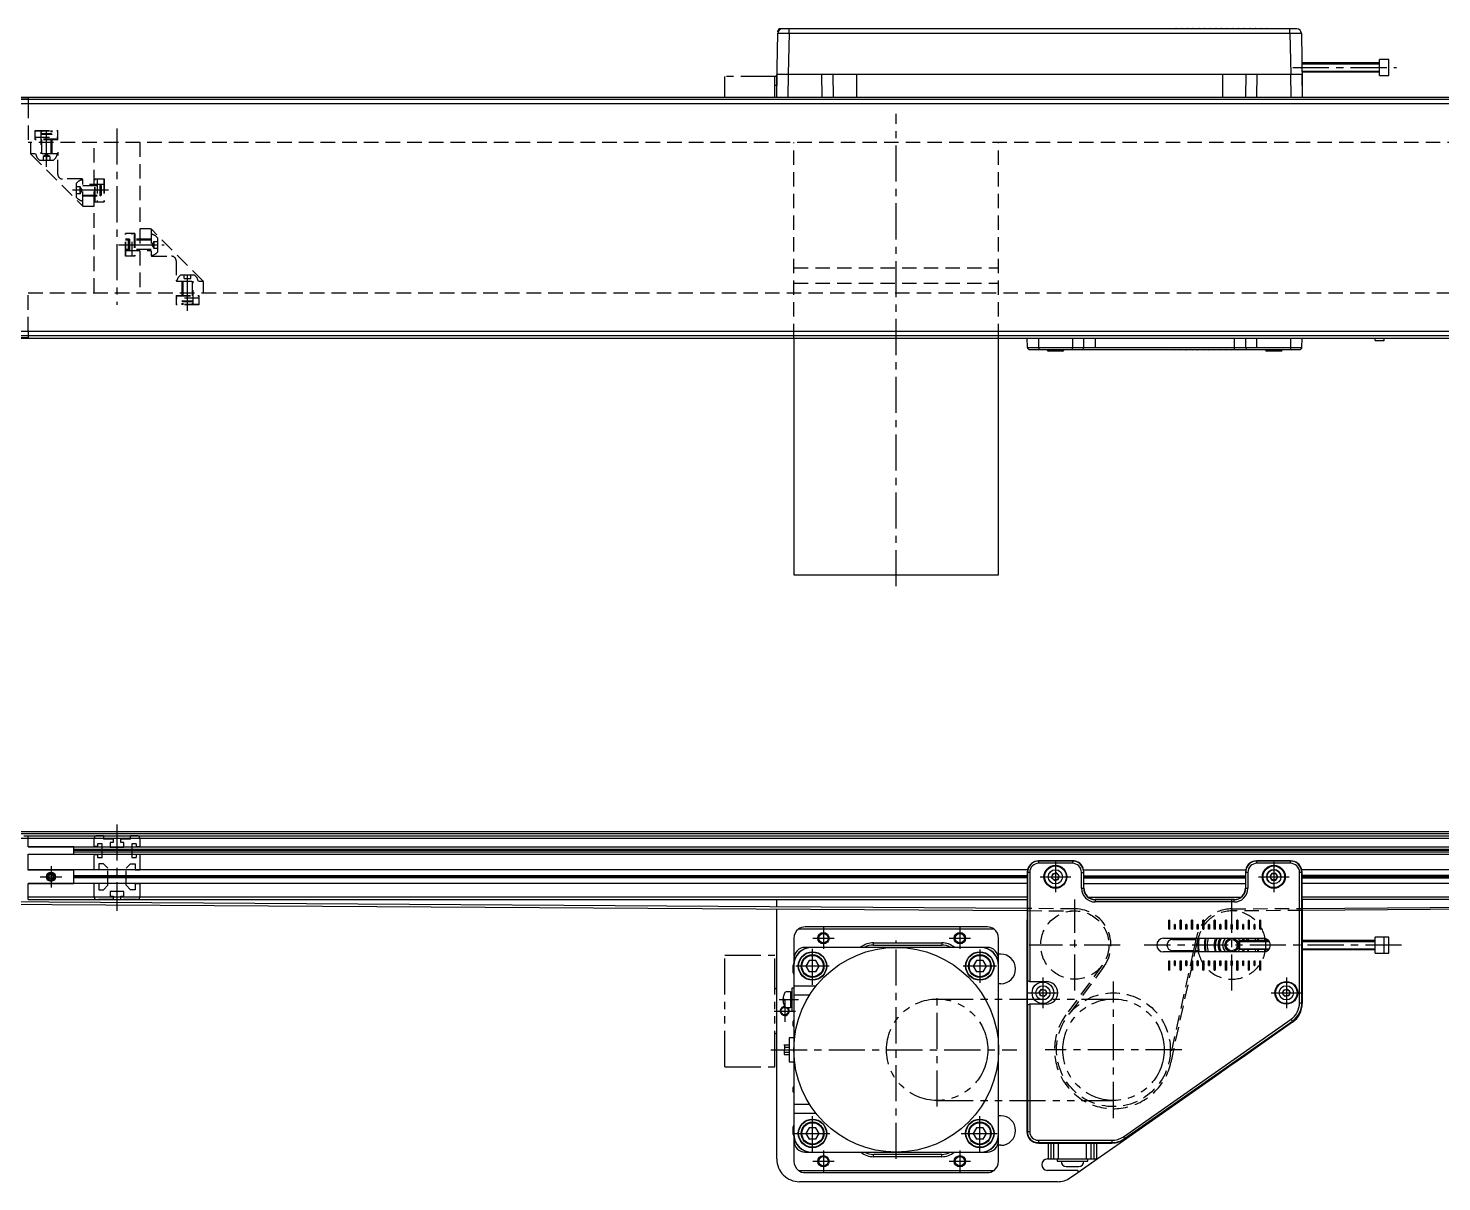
# Model space of a CAD drawing. Extents: x 0 to 1769, y -8 to 950.
# Drawn here: x 361 to 983, y 10 to 517 of the extents above; entities that cross this region are included whole.
import ezdxf

# ---------------------------------------------------------------- set-up
doc = ezdxf.new("R2010")
doc.units = 0
doc.header["$LTSCALE"] = 0.5
for name, pattern in [('CENTER', [50.8, 31.75, -6.35, 6.35, -6.35]), ('DASHED', [19.05, 12.7, -6.35]), ('PHANTOM', [63.5, 31.75, -6.35, 6.35, -6.35, 6.35, -6.35])]:
    doc.linetypes.add(name, pattern=pattern)
for name, color, linetype in [('MSM_CENTER', 1, 'CENTER'), ('MSM_CONTINUOUS', 7, 'CONTINUOUS'), ('MSM_DASHED', 4, 'DASHED'), ('MSM_IMAGINARY', 6, 'PHANTOM'), ('MSM_NARROW', 5, 'CONTINUOUS')]:
    doc.layers.add(name, color=color, linetype=linetype)

msp = doc.modelspace()

# ---------------------------------------------------------------- linework, layer by layer
at = {"layer": 'MSM_CENTER'}
for p, q in [((917.09, 499.67), (962.59, 499.67)), ((742.73, 271.67), (742.73, 479.33)), ((369.23, 455.92), (369.23, 472.97)), ((400.23, 472.84), (400.23, 395.41)), ((396.53, 445.67), (379.48, 445.67)), ((400.92, 421.67), (420.98, 421.67)), ((431.23, 392.67), (431.23, 411.42)), ((400.23, 167), (400.23, 129)), ((812.73, 150.7), (812.73, 137.3)), ((908.73, 150.7), (908.73, 137.3)), ((366.53, 144), (375.94, 144)), ((371.23, 148.7), (371.23, 139.3)), ((806.03, 144), (819.44, 144)), ((902.03, 144), (915.44, 144)), ((821.23, 94), (821.23, 134)), ((890.23, 94), (890.23, 134)), ((710.73, 121.7), (710.73, 112.3)), ((770.73, 121.7), (770.73, 112.3)), ((705.96, 96.52), (705.96, 113.02)), ((706.03, 117), (715.44, 117)), ((742.73, 20), (742.73, 116)), ((766.03, 117), (775.44, 117)), ((779.5, 112.07), (779.5, 97.47)), ((841.23, 114), (801.23, 114)), ((964.84, 114), (851.77, 114)), ((713.26, 104.77), (698.66, 104.77)), ((786.8, 104.77), (772.2, 104.77)), ((807.23, 99.7), (807.23, 86.3)), ((914.23, 99.7), (914.23, 86.3)), ((838.23, 38), (838.23, 98)), ((699.73, 90), (691.28, 90)), ((693.73, 89.7), (693.73, 80.3)), ((760.73, 43), (760.73, 93)), ((800.53, 93), (813.94, 93)), ((907.53, 93), (920.94, 93)), ((689.03, 85), (698.44, 85)), ((687.68, 68), (795.82, 68)), ((868.23, 68), (808.23, 68)), ((705.96, 22.98), (705.96, 39.48)), ((779.5, 22.98), (779.5, 39.48)), ((697.71, 31.23), (714.21, 31.23)), ((771.25, 31.23), (787.75, 31.23)), ((706.03, 19), (715.44, 19)), ((710.73, 23.7), (710.73, 14.3)), ((766.03, 19), (775.44, 19)), ((770.73, 23.7), (770.73, 14.3))]:
    msp.add_line(p, q, dxfattribs=at)
at = {"layer": 'MSM_CONTINUOUS'}
for p, q in [((690.76, 515.37), (690.77, 515.69)), ((690.91, 515.69), (690.77, 515.69)), ((692.46, 516.67), (691.77, 516.67)), ((918.83, 516.67), (692.64, 516.67)), ((695.64, 514.71), (695.64, 516.67)), ((865.73, 516.87), (865.53, 516.67)), ((865.93, 516.67), (865.73, 516.87)), ((868.23, 516.87), (868.03, 516.67)), ((868.43, 516.67), (868.23, 516.87)), ((870.73, 516.87), (870.53, 516.67)), ((870.93, 516.67), (870.73, 516.87)), ((873.23, 516.87), (873.03, 516.67)), ((873.43, 516.67), (873.23, 516.87)), ((875.73, 516.87), (875.53, 516.67)), ((875.93, 516.67), (875.73, 516.87)), ((878.23, 516.87), (878.03, 516.67)), ((878.43, 516.67), (878.23, 516.87)), ((880.73, 516.87), (880.53, 516.67)), ((880.93, 516.67), (880.73, 516.87)), ((883.23, 516.87), (883.03, 516.67)), ((883.43, 516.67), (883.23, 516.87)), ((885.73, 516.87), (885.53, 516.67)), ((885.93, 516.67), (885.73, 516.87)), ((888.23, 516.87), (888.03, 516.67)), ((888.43, 516.67), (888.23, 516.87)), ((890.73, 516.87), (890.53, 516.67)), ((890.93, 516.67), (890.73, 516.87)), ((893.23, 516.87), (893.03, 516.67)), ((893.43, 516.67), (893.23, 516.87)), ((895.73, 516.87), (895.53, 516.67)), ((895.93, 516.67), (895.73, 516.87)), ((898.23, 516.87), (898.03, 516.67)), ((898.43, 516.67), (898.23, 516.87)), ((900.73, 516.87), (900.53, 516.67)), ((900.93, 516.67), (900.73, 516.87)), ((903.23, 516.87), (903.03, 516.67)), ((903.43, 516.67), (903.23, 516.87)), ((905.73, 516.87), (905.53, 516.67)), ((905.93, 516.67), (905.73, 516.87)), ((915.83, 514.71), (915.83, 516.67)), ((690.23, 491.67), (690.64, 514.71)), ((690.64, 514.71), (692.1, 514.72)), ((692.1, 514.72), (695.64, 514.71)), ((695.64, 514.71), (695.32, 496.67)), ((695.64, 514.71), (920.83, 514.71)), ((915.83, 514.71), (916.15, 496.67)), ((920.83, 514.71), (921.23, 491.67)), ((955.23, 501.67), (921.06, 501.67)), ((921.13, 497.67), (955.23, 497.67)), ((955.23, 496.17), (955.23, 503.17)), ((959.23, 503.17), (955.23, 503.17)), ((959.23, 496.17), (959.23, 503.17)), ((690.23, 486.67), (690.41, 496.67)), ((690.23, 491.67), (690.32, 491.67)), ((690.41, 496.67), (921.06, 496.67)), ((695.23, 486.67), (695.41, 496.67)), ((710.24, 486.67), (710.06, 496.67)), ((715.23, 486.67), (715.06, 496.67)), ((725.23, 496.67), (725.23, 486.67)), ((886.23, 496.67), (886.23, 486.67)), ((896.41, 496.67), (896.23, 486.67)), ((901.23, 486.67), (901.41, 496.67)), ((916.06, 496.67), (916.24, 486.67)), ((921.06, 496.67), (921.23, 486.67)), ((921.15, 491.67), (921.23, 491.67)), ((955.23, 496.17), (959.23, 496.17)), ((324.23, 486.47), (361.23, 486.47)), ((324.43, 486.67), (1352.03, 486.67)), ((352.16, 485.67), (1322.21, 485.67)), ((361.23, 486.67), (361.23, 483.67)), ((1354.13, 483.67), (322.33, 483.67)), ((1354.13, 383.67), (322.33, 383.67)), ((361.23, 380.87), (324.23, 380.87)), ((324.43, 380.67), (1352.03, 380.67)), ((1322.21, 381.67), (352.16, 381.67)), ((361.23, 383.67), (361.23, 380.67)), ((697.73, 380.67), (697.73, 276.67)), ((787.73, 276.67), (787.73, 380.67)), ((800.43, 376.65), (800.36, 380.67)), ((805.43, 376.65), (805.36, 380.67)), ((820.24, 380.67), (820.17, 376.65)), ((825.16, 376.65), (825.23, 380.67)), ((830.23, 380.67), (830.16, 376.65)), ((891.24, 380.67), (891.31, 376.65)), ((896.23, 380.67), (896.3, 376.65)), ((901.3, 376.65), (901.23, 380.67)), ((916.11, 380.67), (916.04, 376.65)), ((921.04, 376.65), (921.11, 380.67)), ((953.23, 379.67), (953.23, 380.67)), ((953.23, 379.67), (957.23, 379.67)), ((957.23, 379.67), (957.23, 380.67)), ((800.43, 376.65), (921.04, 376.65)), ((801.43, 375.67), (920.04, 375.67)), ((805.42, 376.65), (805.43, 375.67)), ((813.47, 374.92), (809.61, 374.92)), ((815.85, 374.91), (813.47, 374.92)), ((820.17, 375.67), (820.17, 376.65)), ((862.73, 375.47), (862.53, 375.67)), ((862.93, 375.67), (862.73, 375.47)), ((865.03, 375.67), (865.23, 375.47)), ((865.43, 375.67), (865.23, 375.47)), ((867.73, 375.47), (867.53, 375.67)), ((867.93, 375.67), (867.73, 375.47)), ((870.03, 375.67), (870.23, 375.47)), ((870.43, 375.67), (870.23, 375.47)), ((872.73, 375.47), (872.53, 375.67)), ((872.93, 375.67), (872.73, 375.47)), ((875.03, 375.67), (875.23, 375.47)), ((875.43, 375.67), (875.23, 375.47)), ((877.73, 375.47), (877.53, 375.67)), ((877.93, 375.67), (877.73, 375.47)), ((880.03, 375.67), (880.23, 375.47)), ((880.43, 375.67), (880.23, 375.47)), ((882.73, 375.47), (882.53, 375.67)), ((882.93, 375.67), (882.73, 375.47)), ((885.23, 375.47), (885.03, 375.67)), ((885.43, 375.67), (885.23, 375.47)), ((887.73, 375.47), (887.53, 375.67)), ((887.93, 375.67), (887.73, 375.47)), ((890.23, 375.47), (890.03, 375.67)), ((890.43, 375.67), (890.23, 375.47)), ((891.31, 376.65), (891.31, 375.67)), ((892.73, 375.47), (892.53, 375.67)), ((892.93, 375.67), (892.73, 375.47)), ((895.23, 375.47), (895.03, 375.67)), ((895.43, 375.67), (895.23, 375.47)), ((897.73, 375.47), (897.53, 375.67)), ((897.93, 375.67), (897.73, 375.47)), ((900.23, 375.47), (900.03, 375.67)), ((900.43, 375.67), (900.23, 375.47)), ((902.73, 375.47), (902.53, 375.67)), ((902.93, 375.67), (902.73, 375.47)), ((911.86, 374.92), (905.61, 374.92)), ((916.04, 376.65), (916.04, 375.67)), ((697.73, 276.67), (787.73, 276.67)), ((338.23, 163.9), (1338.23, 163.9)), ((338.23, 163), (1338.23, 163)), ((359.23, 162), (1317.23, 162)), ((361.23, 157.1), (361.23, 162)), ((351.43, 161), (1325.03, 161)), ((361.23, 157.2), (1315.23, 157.2)), ((381.23, 157.1), (361.23, 157.1)), ((381.23, 153.9), (381.23, 157.1)), ((1207.86, 156.02), (381.23, 156.02)), ((1207.56, 155.5), (381.23, 155.5)), ((361.23, 153.9), (381.23, 153.9)), ((361.23, 146.9), (361.23, 153.9)), ((1315.23, 153.8), (361.23, 153.8)), ((381.23, 154.98), (1207.86, 154.98)), ((805.43, 150.93), (805.36, 151)), ((820.24, 151), (805.36, 151)), ((820.17, 150.93), (805.43, 150.93)), ((805.43, 149.93), (805.43, 150.93)), ((820.17, 149.93), (805.43, 149.93)), ((820.24, 151), (820.17, 150.93)), ((820.17, 150.93), (820.17, 149.93)), ((901.3, 150.93), (901.23, 151)), ((916.11, 151), (901.23, 151)), ((916.04, 150.93), (901.3, 150.93)), ((901.3, 149.93), (901.3, 150.93)), ((916.04, 149.93), (901.3, 149.93)), ((916.11, 151), (916.04, 150.93)), ((916.04, 149.93), (916.04, 150.93)), ((800.47, 147), (361.23, 147)), ((381.23, 146.9), (361.23, 146.9)), ((370.12, 144.31), (370.94, 145.12)), ((370.41, 143.19), (370.12, 144.31)), ((371.53, 142.88), (370.41, 143.19)), ((370.94, 145.12), (372.06, 144.81)), ((372.35, 143.69), (371.53, 142.88)), ((372.06, 144.81), (372.35, 143.69)), ((381.23, 141), (381.23, 147)), ((381.23, 144.52), (800.36, 144.52)), ((800.36, 144), (381.23, 144)), ((800.36, 143.48), (381.23, 143.48)), ((800.48, 147.09), (800.36, 146)), ((800.43, 145.93), (800.36, 146)), ((800.36, 146), (800.36, 125.12)), ((800.43, 145.93), (800.43, 99)), ((801.43, 145.93), (800.43, 145.93)), ((801.43, 145.93), (801.43, 98)), ((811.48, 145.19), (811.07, 143.51)), ((811.07, 143.51), (812.33, 142.32)), ((813.14, 145.68), (811.48, 145.19)), ((814.4, 144.49), (813.14, 145.68)), ((813.99, 142.81), (814.4, 144.49)), ((824.16, 138.93), (824.16, 145.93)), ((824.16, 145.93), (825.16, 145.93)), ((825.23, 146), (825.12, 147.09)), ((896.33, 146.9), (825.15, 146.9)), ((825.16, 145.93), (825.23, 146)), ((825.16, 138.93), (825.16, 145.93)), ((825.23, 139), (825.23, 146)), ((825.23, 144.42), (896.23, 144.42)), ((896.23, 143.9), (825.23, 143.9)), ((896.23, 143.38), (825.23, 143.38)), ((896.35, 147.09), (896.23, 146)), ((896.23, 146), (896.3, 145.93)), ((896.23, 146), (896.23, 139)), ((896.3, 145.93), (896.3, 138.93)), ((897.3, 145.93), (896.3, 145.93)), ((897.3, 145.93), (897.3, 138.93)), ((907.87, 145.5), (907, 144)), ((907, 144), (907.87, 142.5)), ((909.6, 145.5), (907.87, 145.5)), ((910.47, 144), (909.6, 145.5)), ((909.6, 142.5), (910.47, 144)), ((920.04, 88.61), (920.04, 145.93)), ((921.04, 145.93), (920.04, 145.93)), ((921.11, 146), (920.99, 147.09)), ((1315.23, 147), (921, 147)), ((921.04, 145.93), (921.11, 146)), ((921.04, 88.61), (921.04, 145.93)), ((921.11, 125.12), (921.11, 146)), ((1195.23, 144.52), (921.11, 144.52)), ((1195.23, 144), (921.11, 144)), ((921.11, 143.48), (1195.23, 143.48)), ((361.23, 141.1), (381.23, 141.1)), ((361.23, 134), (361.23, 141.1)), ((800.36, 141), (361.23, 141)), ((812.33, 142.32), (813.99, 142.81)), ((824.16, 138.93), (825.16, 138.93)), ((825.23, 139), (825.16, 138.93)), ((896.23, 140.9), (825.23, 140.9)), ((896.23, 139), (896.3, 138.93)), ((896.3, 138.93), (897.3, 138.93)), ((907.87, 142.5), (909.6, 142.5)), ((1315.23, 141), (921.11, 141)), ((338.13, 132.1), (800.36, 129.13)), ((800.36, 130.03), (338.14, 133)), ((800.36, 135), (361.23, 135)), ((361.23, 134), (800.36, 134)), ((690.23, 130.74), (690.23, 134)), ((894.1, 134.9), (827.46, 134.9)), ((830.23, 134), (830.16, 133.93)), ((891.31, 133.93), (830.16, 133.93)), ((830.16, 133.93), (830.16, 132.93)), ((891.31, 132.93), (830.16, 132.93)), ((891.24, 134), (830.23, 134)), ((891.24, 134), (891.31, 133.93)), ((891.31, 132.93), (891.31, 133.93)), ((1315.23, 135), (921.11, 135)), ((1315.23, 134), (921.11, 134)), ((921.23, 134), (921.23, 88.38)), ((921.23, 130.11), (1338.34, 133)), ((1338.34, 132.1), (921.23, 129.21)), ((690.23, 20), (690.23, 129.84)), ((800.36, 125.12), (800.23, 125)), ((800.23, 125), (800.23, 32)), ((862.53, 121), (862.53, 125)), ((862.73, 125), (862.53, 125)), ((862.53, 125), (862.93, 125)), ((862.73, 125), (862.73, 121)), ((862.93, 125), (862.73, 125)), ((862.93, 125), (862.93, 121)), ((867.53, 121), (867.53, 125)), ((867.73, 125), (867.53, 125)), ((867.53, 125), (867.93, 125)), ((867.73, 125), (867.73, 121)), ((867.93, 125), (867.73, 125)), ((867.93, 125), (867.93, 121)), ((872.53, 121), (872.53, 125)), ((872.73, 125), (872.53, 125)), ((872.53, 125), (872.93, 125)), ((872.73, 125), (872.73, 121)), ((872.93, 125), (872.73, 125)), ((872.93, 125), (872.93, 121)), ((877.53, 121), (877.53, 125)), ((877.73, 125), (877.53, 125)), ((877.53, 125), (877.93, 125)), ((877.73, 125), (877.73, 121)), ((877.93, 125), (877.73, 125)), ((877.93, 125), (877.93, 121)), ((882.53, 121), (882.53, 125)), ((882.73, 125), (882.53, 125)), ((882.53, 125), (882.93, 125)), ((882.73, 125), (882.73, 121)), ((882.93, 125), (882.73, 125)), ((882.93, 125), (882.93, 121)), ((887.53, 121), (887.53, 125)), ((887.73, 125), (887.53, 125)), ((887.53, 125), (887.93, 125)), ((887.73, 125), (887.73, 121)), ((887.93, 125), (887.73, 125)), ((887.93, 125), (887.93, 121)), ((892.53, 121), (892.53, 125)), ((892.73, 125), (892.53, 125)), ((892.53, 125), (892.93, 125)), ((892.73, 125), (892.73, 121)), ((892.93, 125), (892.73, 125)), ((892.93, 125), (892.93, 121)), ((897.53, 121), (897.53, 125)), ((897.73, 125), (897.53, 125)), ((897.53, 125), (897.93, 125)), ((897.73, 125), (897.73, 121)), ((897.93, 125), (897.73, 125)), ((897.93, 125), (897.93, 121)), ((902.53, 121), (902.53, 125)), ((902.73, 125), (902.53, 125)), ((902.53, 125), (902.93, 125)), ((902.73, 125), (902.73, 121)), ((902.93, 125), (902.73, 125)), ((902.93, 125), (902.93, 121)), ((921.23, 125), (921.11, 125.12)), ((785.73, 121), (699.73, 121)), ((702.73, 122), (702.73, 121.98)), ((782.73, 122), (702.73, 122)), ((782.73, 121.98), (782.73, 122)), ((862.93, 121), (862.53, 121)), ((862.73, 121), (862.53, 121)), ((862.73, 121), (862.93, 121)), ((865.03, 121), (865.03, 123)), ((865.03, 123), (865.23, 123)), ((865.03, 123), (865.43, 123)), ((865.43, 121), (865.03, 121)), ((865.23, 121), (865.03, 121)), ((865.23, 123), (865.23, 121)), ((865.43, 123), (865.23, 123)), ((865.43, 121), (865.23, 121)), ((865.43, 123), (865.43, 121)), ((867.93, 121), (867.53, 121)), ((867.73, 121), (867.53, 121)), ((867.73, 121), (867.93, 121)), ((870.03, 121), (870.03, 123)), ((870.03, 123), (870.23, 123)), ((870.03, 123), (870.43, 123)), ((870.43, 121), (870.03, 121)), ((870.23, 121), (870.03, 121)), ((870.23, 123), (870.23, 121)), ((870.43, 123), (870.23, 123)), ((870.43, 121), (870.23, 121)), ((870.43, 123), (870.43, 121)), ((872.93, 121), (872.53, 121)), ((872.73, 121), (872.53, 121)), ((872.73, 121), (872.93, 121)), ((875.03, 121), (875.03, 123)), ((875.03, 123), (875.23, 123)), ((875.03, 123), (875.43, 123)), ((875.43, 121), (875.03, 121)), ((875.23, 121), (875.03, 121)), ((875.23, 123), (875.23, 121)), ((875.43, 123), (875.23, 123)), ((875.43, 121), (875.23, 121)), ((875.43, 123), (875.43, 121)), ((877.93, 121), (877.53, 121)), ((877.73, 121), (877.53, 121)), ((877.73, 121), (877.93, 121)), ((880.03, 121), (880.03, 123)), ((880.03, 123), (880.23, 123)), ((880.03, 123), (880.43, 123)), ((880.43, 121), (880.03, 121)), ((880.23, 121), (880.03, 121)), ((880.23, 123), (880.23, 121)), ((880.43, 123), (880.23, 123)), ((880.43, 121), (880.23, 121)), ((880.43, 123), (880.43, 121)), ((882.93, 121), (882.53, 121)), ((882.73, 121), (882.53, 121)), ((882.73, 121), (882.93, 121)), ((885.03, 121), (885.03, 123)), ((885.23, 123), (885.03, 123)), ((885.03, 123), (885.43, 123)), ((885.43, 121), (885.03, 121)), ((885.23, 121), (885.03, 121)), ((885.23, 123), (885.23, 121)), ((885.43, 123), (885.23, 123)), ((885.23, 121), (885.43, 121)), ((885.43, 123), (885.43, 121)), ((887.93, 121), (887.53, 121)), ((887.73, 121), (887.53, 121)), ((887.73, 121), (887.93, 121)), ((890.03, 121), (890.03, 123)), ((890.23, 123), (890.03, 123)), ((890.03, 123), (890.43, 123)), ((890.43, 121), (890.03, 121)), ((890.23, 121), (890.03, 121)), ((890.23, 123), (890.23, 121)), ((890.43, 123), (890.23, 123)), ((890.23, 121), (890.43, 121)), ((890.43, 123), (890.43, 121)), ((892.73, 121), (892.53, 121)), ((892.93, 121), (892.53, 121)), ((892.73, 121), (892.93, 121)), ((895.03, 121), (895.03, 123)), ((895.23, 123), (895.03, 123)), ((895.03, 123), (895.43, 123)), ((895.43, 121), (895.03, 121)), ((895.23, 121), (895.03, 121)), ((895.23, 123), (895.23, 121)), ((895.43, 123), (895.23, 123)), ((895.23, 121), (895.43, 121)), ((895.43, 123), (895.43, 121)), ((897.93, 121), (897.53, 121)), ((897.73, 121), (897.53, 121)), ((897.73, 121), (897.93, 121)), ((900.03, 121), (900.03, 123)), ((900.23, 123), (900.03, 123)), ((900.03, 123), (900.43, 123)), ((900.43, 121), (900.03, 121)), ((900.23, 121), (900.03, 121)), ((900.23, 123), (900.23, 121)), ((900.43, 123), (900.23, 123)), ((900.23, 121), (900.43, 121)), ((900.43, 123), (900.43, 121)), ((902.93, 121), (902.53, 121)), ((902.73, 121), (902.53, 121)), ((902.73, 121), (902.93, 121)), ((697.73, 117), (697.73, 19)), ((782.73, 113), (702.73, 113)), ((732.73, 114.02), (732.73, 115.02)), ((732.73, 115.02), (762.73, 115.02)), ((732.73, 114.02), (762.73, 114.02)), ((762.73, 115.02), (762.73, 114.02)), ((787.73, 19), (787.73, 117)), ((860.23, 117), (904.23, 117)), ((864.23, 116.5), (874.5, 116.5)), ((874.61, 117), (873.29, 111)), ((874.22, 111), (875.54, 117)), ((875.43, 116.5), (875.44, 116.5)), ((893.61, 116), (893.23, 115.62)), ((893.23, 115.62), (893.23, 112.38)), ((893.23, 112.38), (893.61, 112)), ((893.61, 116), (893.61, 112)), ((906.47, 116), (893.61, 116)), ((906.47, 112), (893.61, 112)), ((905.02, 116.5), (905.89, 116.5)), ((953.23, 116), (921.23, 116)), ((921.23, 112), (953.23, 112)), ((959.23, 117.5), (953.23, 117.5)), ((953.23, 110.5), (953.23, 117.5)), ((957.23, 110.5), (957.23, 117.5)), ((959.23, 110.5), (959.23, 117.5)), ((704.52, 107.27), (703.08, 104.77)), ((707.41, 107.27), (704.52, 107.27)), ((708.85, 104.77), (707.41, 107.27)), ((778.06, 107.27), (776.62, 104.77)), ((780.95, 107.27), (778.06, 107.27)), ((782.39, 104.77), (780.95, 107.27)), ((788.73, 110), (787.73, 110)), ((904.23, 111), (860.23, 111)), ((862.53, 103), (862.53, 107)), ((862.53, 107), (862.73, 107)), ((862.53, 107), (862.93, 107)), ((862.73, 103), (862.73, 107)), ((862.73, 107), (862.93, 107)), ((862.93, 107), (862.93, 103)), ((873.4, 111.5), (864.23, 111.5)), ((865.23, 107), (865.03, 107)), ((865.03, 105), (865.03, 107)), ((865.03, 107), (865.43, 107)), ((865.23, 105), (865.23, 107)), ((865.23, 107), (865.43, 107)), ((865.43, 107), (865.43, 105)), ((867.53, 103), (867.53, 107)), ((867.53, 107), (867.73, 107)), ((867.53, 107), (867.93, 107)), ((867.73, 103), (867.73, 107)), ((867.73, 107), (867.93, 107)), ((867.93, 107), (867.93, 103)), ((870.23, 107), (870.03, 107)), ((870.03, 105), (870.03, 107)), ((870.03, 107), (870.43, 107)), ((870.23, 105), (870.23, 107)), ((870.23, 107), (870.43, 107)), ((870.43, 107), (870.43, 105)), ((872.53, 103), (872.53, 107)), ((872.53, 107), (872.73, 107)), ((872.53, 107), (872.93, 107)), ((872.73, 103), (872.73, 107)), ((872.73, 107), (872.93, 107)), ((872.93, 107), (872.93, 103)), ((875.44, 111.5), (874.33, 111.5)), ((875.23, 107), (875.03, 107)), ((875.03, 105), (875.03, 107)), ((875.03, 107), (875.43, 107)), ((875.23, 105), (875.23, 107)), ((875.23, 107), (875.43, 107)), ((875.43, 107), (875.43, 105)), ((877.53, 103), (877.53, 107)), ((877.53, 107), (877.73, 107)), ((877.53, 107), (877.93, 107)), ((877.73, 103), (877.73, 107)), ((877.73, 107), (877.93, 107)), ((877.93, 107), (877.93, 103)), ((880.23, 107), (880.03, 107)), ((880.03, 105), (880.03, 107)), ((880.03, 107), (880.43, 107)), ((880.23, 107), (880.43, 107)), ((880.23, 105), (880.23, 107)), ((880.43, 107), (880.43, 105)), ((882.53, 103), (882.53, 107)), ((882.53, 107), (882.73, 107)), ((882.53, 107), (882.93, 107)), ((882.73, 103), (882.73, 107)), ((882.73, 107), (882.93, 107)), ((882.93, 107), (882.93, 103)), ((885.03, 105), (885.03, 107)), ((885.03, 107), (885.23, 107)), ((885.03, 107), (885.43, 107)), ((885.23, 105), (885.23, 107)), ((885.23, 107), (885.43, 107)), ((885.43, 107), (885.43, 105)), ((887.53, 103), (887.53, 107)), ((887.53, 107), (887.73, 107)), ((887.53, 107), (887.93, 107)), ((887.73, 103), (887.73, 107)), ((887.73, 107), (887.93, 107)), ((887.93, 107), (887.93, 103)), ((890.03, 105), (890.03, 107)), ((890.03, 107), (890.23, 107)), ((890.03, 107), (890.43, 107)), ((890.23, 105), (890.23, 107)), ((890.23, 107), (890.43, 107)), ((890.43, 107), (890.43, 105)), ((892.53, 103), (892.53, 107)), ((892.53, 107), (892.73, 107)), ((892.53, 107), (892.93, 107)), ((892.73, 103), (892.73, 107)), ((892.73, 107), (892.93, 107)), ((892.93, 107), (892.93, 103)), ((895.03, 105), (895.03, 107)), ((895.03, 107), (895.23, 107)), ((895.03, 107), (895.43, 107)), ((895.23, 105), (895.23, 107)), ((895.23, 107), (895.43, 107)), ((895.43, 107), (895.43, 105)), ((897.53, 103), (897.53, 107)), ((897.53, 107), (897.73, 107)), ((897.53, 107), (897.93, 107)), ((897.73, 103), (897.73, 107)), ((897.73, 107), (897.93, 107)), ((897.93, 107), (897.93, 103)), ((900.03, 105), (900.03, 107)), ((900.03, 107), (900.23, 107)), ((900.03, 107), (900.43, 107)), ((900.23, 105), (900.23, 107)), ((900.23, 107), (900.43, 107)), ((900.43, 107), (900.43, 105)), ((902.53, 103), (902.53, 107)), ((902.53, 107), (902.73, 107)), ((902.53, 107), (902.93, 107)), ((902.73, 103), (902.73, 107)), ((902.73, 107), (902.93, 107)), ((902.93, 107), (902.93, 103)), ((905.02, 111.5), (905.89, 111.5)), ((953.23, 110.5), (959.23, 110.5)), ((703.08, 104.77), (704.52, 102.27)), ((707.41, 102.27), (704.52, 102.27)), ((707.41, 102.27), (708.85, 104.77)), ((776.62, 104.77), (778.06, 102.27)), ((780.95, 102.27), (778.06, 102.27)), ((780.95, 102.27), (782.39, 104.77)), ((862.53, 103), (862.73, 103)), ((862.93, 103), (862.53, 103)), ((862.93, 103), (862.73, 103)), ((865.03, 105), (865.23, 105)), ((865.43, 105), (865.03, 105)), ((865.23, 105), (865.43, 105)), ((867.53, 103), (867.73, 103)), ((867.93, 103), (867.53, 103)), ((867.93, 103), (867.73, 103)), ((870.03, 105), (870.23, 105)), ((870.43, 105), (870.03, 105)), ((870.23, 105), (870.43, 105)), ((872.53, 103), (872.73, 103)), ((872.93, 103), (872.53, 103)), ((872.93, 103), (872.73, 103)), ((875.03, 105), (875.23, 105)), ((875.43, 105), (875.03, 105)), ((875.23, 105), (875.43, 105)), ((877.53, 103), (877.73, 103)), ((877.93, 103), (877.53, 103)), ((877.93, 103), (877.73, 103)), ((880.03, 105), (880.23, 105)), ((880.43, 105), (880.03, 105)), ((880.23, 105), (880.43, 105)), ((882.53, 103), (882.73, 103)), ((882.93, 103), (882.53, 103)), ((882.93, 103), (882.73, 103)), ((885.03, 105), (885.23, 105)), ((885.43, 105), (885.03, 105)), ((885.43, 105), (885.23, 105)), ((887.53, 103), (887.73, 103)), ((887.93, 103), (887.53, 103)), ((887.93, 103), (887.73, 103)), ((890.03, 105), (890.23, 105)), ((890.43, 105), (890.03, 105)), ((890.43, 105), (890.23, 105)), ((892.53, 103), (892.73, 103)), ((892.93, 103), (892.53, 103)), ((892.93, 103), (892.73, 103)), ((895.03, 105), (895.23, 105)), ((895.43, 105), (895.03, 105)), ((895.43, 105), (895.23, 105)), ((897.53, 103), (897.73, 103)), ((897.93, 103), (897.53, 103)), ((897.93, 103), (897.73, 103)), ((900.03, 105), (900.23, 105)), ((900.43, 105), (900.03, 105)), ((900.43, 105), (900.23, 105)), ((902.53, 103), (902.73, 103)), ((902.93, 103), (902.53, 103)), ((902.93, 103), (902.73, 103)), ((696.23, 93.5), (694.72, 93.5)), ((696.23, 93.5), (696.23, 86.5)), ((696.93, 93.35), (696.23, 93.35)), ((696.93, 95), (696.93, 85)), ((697.73, 95), (696.93, 95)), ((707.51, 96), (697.73, 96)), ((788.73, 97), (787.73, 97)), ((800.43, 99), (800.39, 99)), ((800.39, 87), (800.39, 99)), ((801.39, 98), (808.73, 98)), ((801.44, 98), (801.43, 98)), ((805.52, 93.28), (806.62, 94.62)), ((806.14, 91.66), (805.52, 93.28)), ((806.62, 94.62), (808.33, 94.34)), ((808.33, 94.34), (808.94, 92.72)), ((912.54, 92.66), (913.09, 94.3)), ((913.09, 94.3), (914.79, 94.64)), ((914.79, 94.64), (915.93, 93.34)), ((915.93, 93.34), (915.38, 91.7)), ((693.29, 90.4), (692.96, 90.4)), ((692.96, 89.6), (693.29, 89.6)), ((693.29, 92), (693.28, 92)), ((693.28, 88), (693.29, 88)), ((704.67, 92), (697.73, 92)), ((800.39, 87), (800.43, 87)), ((800.43, 87), (800.43, 32)), ((808.73, 88), (801.39, 88)), ((801.43, 88), (801.43, 32)), ((801.43, 88), (801.44, 88)), ((807.85, 91.38), (806.14, 91.66)), ((808.94, 92.72), (807.85, 91.38)), ((913.68, 91.36), (912.54, 92.66)), ((915.38, 91.7), (913.68, 91.36)), ((920.04, 88.61), (921.23, 88.61)), ((694.72, 86.5), (696.23, 86.5)), ((696.23, 86.65), (696.93, 86.65)), ((696.93, 85), (697.73, 85)), ((842.58, 29.79), (916.29, 81.39)), ((916.29, 81.39), (916.85, 80.59)), ((843.16, 28.97), (916.86, 80.57)), ((916.97, 80.42), (843.27, 28.81)), ((902.02, 69.72), (916.97, 80.19)), ((916.86, 80.57), (916.97, 80.42)), ((695.73, 70.08), (693.52, 70.08)), ((695.73, 69), (693.82, 69)), ((695.73, 73.25), (695.73, 62.75)), ((697.73, 73.25), (695.73, 73.25)), ((896.23, 65.67), (902.02, 69.72)), ((896.23, 65.68), (901.94, 69.67)), ((693.44, 67), (695.73, 67)), ((693.56, 65.92), (695.73, 65.92)), ((695.73, 62.75), (697.73, 62.75)), ((889.02, 60.62), (896.23, 65.67)), ((896.23, 65.67), (896.23, 65.9)), ((844.92, 29.81), (883.97, 57.15)), ((849.58, 33), (883.23, 56.56)), ((883.23, 56.56), (889.02, 60.62)), ((883.23, 56.57), (888.94, 60.57)), ((883.23, 56.56), (883.23, 56.63)), ((704.67, 44), (697.73, 44)), ((707.51, 40), (697.73, 40)), ((788.73, 39), (787.73, 39)), ((704.52, 33.73), (703.08, 31.23)), ((703.08, 31.23), (704.52, 28.73)), ((707.41, 33.73), (704.52, 33.73)), ((708.85, 31.23), (707.41, 33.73)), ((707.41, 28.73), (708.85, 31.23)), ((778.06, 33.73), (776.62, 31.23)), ((776.62, 31.23), (778.06, 28.73)), ((780.95, 33.73), (778.06, 33.73)), ((782.39, 31.23), (780.95, 33.73)), ((780.95, 28.73), (782.39, 31.23)), ((800.23, 32), (801.43, 32)), ((841.14, 27.09), (849.58, 33)), ((841.21, 27.15), (849.57, 33)), ((849.48, 33), (849.58, 33)), ((707.41, 28.73), (704.52, 28.73)), ((780.95, 28.73), (778.06, 28.73)), ((788.73, 26), (787.73, 26)), ((805.23, 28.19), (837.53, 28.19)), ((805.23, 28.19), (805.23, 27)), ((805.23, 27.19), (837.53, 27.19)), ((805.23, 27), (837.53, 27)), ((809.66, 20), (809.66, 27)), ((810.65, 27), (810.65, 20)), ((812.07, 20), (812.07, 27)), ((814.07, 20), (814.07, 27)), ((826.4, 20), (826.4, 27)), ((828.39, 20), (828.39, 27)), ((829.82, 20), (829.82, 27)), ((830.81, 27), (830.81, 20)), ((831.02, 20), (841.14, 27.09)), ((837.53, 28.19), (837.53, 27)), ((842.58, 29.79), (843.16, 28.97)), ((843.27, 28.81), (843.16, 28.97)), ((702.73, 23), (782.73, 23)), ((732.73, 20.98), (732.73, 21.98)), ((762.73, 21.98), (732.73, 21.98)), ((762.73, 20.98), (732.73, 20.98)), ((762.73, 20.98), (762.73, 21.98)), ((809.23, 20), (831.02, 20)), ((813.43, 20), (813.43, 19)), ((813.43, 19), (827.03, 19)), ((822.58, 14.09), (831.02, 20)), ((822.65, 14.15), (831, 20)), ((827.03, 19), (827.03, 20)), ((699.73, 15), (785.73, 15)), ((702.73, 14.02), (702.73, 14)), ((702.73, 14), (782.73, 14)), ((782.73, 14), (782.73, 14.02)), ((822.29, 15), (809.23, 15)), ((817.48, 16.7), (822.98, 16.7)), ((819.32, 11.81), (822.58, 14.09)), ((813.58, 10), (700.23, 10))]:
    msp.add_line(p, q, dxfattribs=at)
for centre, radius in [((371.23, 144), 2), ((371.23, 144), 1), ((812.73, 144), 5.03), ((812.73, 144), 5), ((812.73, 144), 4.75), ((812.73, 144), 3.13), ((812.73, 144), 1.5), ((908.73, 144), 5.03), ((908.73, 144), 5), ((908.73, 144), 4.75), ((908.73, 144), 3.11), ((908.73, 144), 1.5), ((710.73, 117), 2.5), ((770.73, 117), 2.5), ((742.73, 68), 45), ((890.23, 114), 3), ((890.23, 114), 2.5), ((705.96, 104.77), 6.25), ((705.96, 104.77), 6.1), ((705.96, 104.77), 5), ((705.96, 104.77), 4.7), ((779.5, 104.77), 6.25), ((779.5, 104.77), 6.1), ((779.5, 104.77), 5), ((779.5, 104.77), 4.7), ((807.23, 93), 4.75), ((807.23, 93), 3.12), ((807.23, 93), 1.5), ((914.23, 93), 5), ((914.23, 93), 4.75), ((914.23, 93), 3.13), ((914.23, 93), 1.5), ((705.96, 31.23), 6.25), ((705.96, 31.23), 6.1), ((779.5, 31.23), 6.25), ((779.5, 31.23), 6.1), ((705.96, 31.23), 5), ((705.96, 31.23), 4.7), ((779.5, 31.23), 5), ((779.5, 31.23), 4.7), ((710.73, 19), 2.5), ((770.73, 19), 2.5)]:
    msp.add_circle(centre, radius, dxfattribs=at)
for centre, radius, start, end in [((692.64, 514.67), 2, 90.00033, 178.99987), ((691.77, 515.67), 1, 90, 179), ((918.83, 514.67), 2, 1.00013, 89.99988), ((801.43, 376.67), 1, 180.99307, 270.00651), ((812.65, 378.57), 4.75, 217.63934, 230.22689), ((812.82, 378.57), 4.75, 309.61241, 322.36066), ((824.17, 376.67), 0.997, 269.84939, 359.15093), ((897.3, 376.67), 0.997, 180.8097, 270.19009), ((908.65, 378.57), 4.75, 217.63934, 230.22689), ((908.82, 378.57), 4.75, 309.79337, 322.36066), ((920.05, 376.67), 0.996, 269.79817, 359.20225), ((805.43, 145.93), 5, 90.02048, 179.97955), ((805.42, 145.92), 5.08, 90.68695, 166.77823), ((805.43, 145.93), 4, 90.01049, 179.98953), ((820.16, 145.93), 5, 0.00822, 89.99178), ((820.16, 145.93), 4, 0.01646, 89.98356), ((820.38, 146.19), 4.82, 10.76176, 91.77309), ((901.3, 145.93), 5, 90.00135, 179.9986), ((901.23, 146), 5, 89.99595, 167.46918), ((901.3, 145.93), 4, 90.00048, 179.99948), ((916.04, 145.93), 5, 0.00375, 89.99622), ((916.04, 145.94), 3.99, 0.29475, 90.02982), ((916.11, 146), 5, 12.53082, 90.00398), ((361.43, 147.1), 0.2, 179.99925, 180), ((908.73, 144), 3.12, 0, 270), ((361.43, 140.9), 0.2, 180, 180.00076), ((830.16, 138.93), 6, 180.00263, 269.99737), ((830.16, 138.93), 5, 179.99934, 270.00067), ((830.37, 139.13), 5.13, 181.48847, 268.51154), ((891.24, 139), 5, 269.9966, 0.0034), ((891.31, 138.93), 6, 269.99675, 0.00327), ((891.31, 138.93), 5, 269.99149, 0.00854), ((920.23, 125), 1, 0.00119, 28.61461), ((702.73, 117), 5, 126.8699, 180), ((702.73, 117), 5, 126.8699, 180), ((702.73, 116.91), 5.07, 90.00037, 126.27876), ((782.73, 116.91), 5.07, 53.72124, 89.99964), ((782.73, 117), 5, 0, 53.1301), ((702.73, 108), 5, 90, 180), ((705.46, 105.27), 7.73, 90, 180), ((705.73, 105), 8, 90, 180), ((732.73, 106.5), 8.52, 89.95358, 130.25957), ((732.73, 106.5), 7.52, 90, 120.16077), ((762.73, 106.5), 8.52, 49.74047, 89.99992), ((762.73, 106.5), 7.52, 59.84123, 89.99996), ((779.73, 105), 8, 0, 90), ((780, 105.27), 7.73, 0, 90), ((782.73, 108), 5, 0, 90), ((860.23, 114), 3, 90, 270), ((864.23, 114), 2.5, 90, 270), ((890.23, 114), 15, 168.46304, 191.53696), ((890.23, 114), 14.7, 168.22425, 191.77574), ((890.23, 114), 12, 165.52249, 194.47751), ((890.23, 114), 11.7, 165.14201, 194.85799), ((890.23, 114), 10.8, 163.87238, 196.12762), ((890.23, 114), 7.8, 157.38014, 202.61986), ((890.26, 113.48), 7.33, 151.23814, 199.75156), ((890.23, 114), 6, 150, 210), ((890.23, 114), 5.5, 146.94427, 213.05573), ((890.23, 114), 4, 131.4096, 228.59036), ((890.23, 114), 4, 30.00001, 48.5904), ((890.23, 114), 4, 311.40964, 329.99999), ((890.23, 114), 5.5, 21.32369, 33.05573), ((890.23, 114), 5.5, 326.94427, 338.67631), ((890.23, 114), 6, 19.47122, 30), ((890.23, 114), 6, 330, 340.52877), ((890.21, 113.48), 7.33, 20.16053, 28.76186), ((890.21, 113.48), 7.33, 340.24844, 348.37978), ((890.23, 114), 7.8, 14.85717, 22.61986), ((890.23, 114), 7.8, 337.38014, 345.14283), ((890.23, 114), 10.8, 10.67193, 16.12762), ((890.23, 114), 10.8, 343.87238, 349.32807), ((890.23, 114), 11.7, 9.84303, 14.85799), ((890.23, 114), 11.7, 345.14201, 350.15697), ((890.23, 114), 12, 9.59407, 14.47751), ((890.23, 114), 12, 345.52249, 350.40593), ((904.23, 114), 3, 270, 90), ((890.23, 114), 14.7, 7.8196, 11.67121), ((890.23, 114), 14.7, 348.32879, 352.1804), ((890.23, 114), 15, 7.66226, 11.20082), ((890.23, 114), 15, 348.79918, 352.33774), ((703.73, 103.5), 6.5, 157.38018, 202.61982), ((788.73, 103.5), 6.5, 270, 90), ((694.72, 92.3), 1.2, 90, 151.36901), ((801.39, 99), 1, 180.00485, 270.0039), ((801.45, 99.02), 1.02, 181.20498, 268.78627), ((808.73, 93), 5, 270, 90), ((693.73, 85), 2, 89.64845, 48.59029), ((698.93, 90), 5.99, 160.48361, 176.16891), ((698.93, 90), 5.99, 183.83109, 199.51639), ((698.93, 90), 6, 151.36901, 160.52878), ((698.93, 90), 5.66, 175.94519, 184.05481), ((698.93, 90), 6, 199.47122, 208.63099), ((694.72, 87.7), 1.2, 208.63099, 270), ((801.39, 87), 1, 89.9961, 179.99515), ((801.45, 86.98), 1.02, 91.21373, 178.79502), ((911.24, 88.6), 8.8, 304.97747, 0.02248), ((911.23, 88.61), 9.81, 305, 360), ((911.23, 88.61), 10, 305, 360), ((911.24, 88.38), 10, 304.99945, 0.00063), ((699.73, 79.5), 2.5, 143.13002, 216.86998), ((901.73, 70.13), 0.5, 253.5406, 305.00113), ((888.73, 61.03), 0.5, 253.54052, 304.85571), ((699.73, 50.5), 2.5, 143.13011, 216.86989), ((788.73, 32.5), 6.5, 270, 90), ((703.73, 32.5), 6.5, 157.38017, 202.61982), ((805.23, 32), 5, 180, 270), ((805.23, 32), 4.81, 180, 270), ((805.24, 32), 3.81, 180.01895, 269.98105), ((705.73, 31), 8, 180, 270), ((705.46, 30.73), 7.73, 180, 270), ((702.73, 28), 5, 180, 270), ((779.73, 31), 8, 270, 0), ((780, 30.73), 7.73, 270, 0), ((782.73, 28), 5, 270, 0), ((837.52, 37.03), 8.84, 270.071, 304.92904), ((837.53, 37), 9.81, 270, 305), ((837.53, 37), 10, 270, 305), ((840.86, 27.5), 0.5, 304.98936, 28.14566), ((839.19, 38), 10, 295.71318, 305), ((700.23, 20), 10, 179.99639, 270.00361), ((702.73, 19), 5, 180, 233.1301), ((732.73, 29.5), 8.52, 229.74048, 270.07193), ((732.73, 29.5), 7.52, 239.83929, 270), ((762.73, 29.5), 7.52, 270, 300.15871), ((762.73, 29.5), 8.52, 269.95576, 310.25949), ((782.73, 19), 5, 306.8699, 0), ((809.23, 17.5), 2.5, 90, 270), ((817.48, 19), 2.3, 180, 270), ((822.98, 19), 2.3, 270, 0), ((702.73, 19.09), 5.07, 233.72111, 269.99986), ((782.73, 19.09), 5.07, 270.00051, 306.27862), ((822.29, 14.5), 0.5, 304.99581, 90.0322), ((813.58, 20), 10, 269.99973, 305.00018)]:
    msp.add_arc(centre, radius, start, end, dxfattribs=at)
at = {"layer": 'MSM_DASHED'}
for p, q in [((361.23, 483.67), (361.23, 466.67)), ((1315.23, 466.67), (361.23, 466.67)), ((362.23, 466.67), (362.23, 462.09)), ((364.23, 471.97), (374.23, 471.97)), ((364.23, 467.87), (364.23, 471.97)), ((364.23, 471.84), (374.23, 471.84)), ((364.23, 469.03), (374.23, 469.03)), ((374.23, 468.07), (364.23, 468.07)), ((374.23, 467.87), (364.23, 467.87)), ((366.73, 471.97), (366.73, 461.67)), ((367.17, 470.67), (366.73, 470.24)), ((371.73, 470.24), (366.73, 470.24)), ((367.17, 461.67), (367.17, 471.97)), ((367.17, 470.67), (371.3, 470.67)), ((371.3, 461.67), (371.3, 471.97)), ((371.73, 470.24), (371.3, 470.67)), ((371.73, 461.67), (371.73, 471.97)), ((374.23, 467.87), (374.23, 471.97)), ((390.23, 400.67), (390.23, 466.67)), ((410.23, 466.67), (410.23, 400.67)), ((697.73, 380.67), (697.73, 466.67)), ((787.73, 380.67), (787.73, 466.67)), ((373.73, 461.67), (362.32, 461.67)), ((362.53, 461.38), (384.94, 438.96)), ((369.23, 461.35), (367.73, 460.48)), ((367.73, 460.48), (367.73, 458.92)), ((370.73, 460.48), (367.73, 460.48)), ((370.73, 460.48), (369.23, 461.35)), ((369.23, 460.48), (369.23, 458.92)), ((370.73, 460.48), (370.73, 458.92)), ((374.23, 462.48), (374.23, 460.92)), ((374.23, 452.67), (374.23, 461.17)), ((366.11, 458.92), (372.36, 458.92)), ((384.73, 450.67), (376.23, 450.67)), ((382.48, 442.55), (382.48, 448.8)), ((385.23, 438.76), (385.23, 450.17)), ((394.53, 448.17), (385.23, 448.17)), ((385.23, 447.74), (394.53, 447.74)), ((390.43, 440.67), (390.43, 450.67)), ((390.43, 450.67), (394.53, 450.67)), ((390.63, 440.67), (390.63, 450.67)), ((391.59, 450.67), (391.59, 440.67)), ((392.8, 443.17), (392.8, 448.17)), ((393.23, 447.74), (392.8, 448.17)), ((393.23, 447.74), (393.23, 443.6)), ((394.41, 450.67), (394.41, 440.67)), ((394.53, 450.67), (394.53, 440.67)), ((384.04, 447.17), (382.48, 447.17)), ((384.04, 445.67), (382.48, 445.67)), ((384.04, 444.17), (382.48, 444.17)), ((384.91, 445.67), (384.04, 447.17)), ((384.04, 444.17), (384.04, 447.17)), ((384.04, 444.17), (384.91, 445.67)), ((385.23, 443.6), (394.53, 443.6)), ((385.23, 443.17), (394.53, 443.17)), ((392.8, 443.17), (393.23, 443.6)), ((385.65, 438.67), (390.23, 438.67)), ((390.43, 440.67), (394.53, 440.67)), ((403.93, 416.67), (403.93, 426.67)), ((408.03, 426.67), (403.93, 426.67)), ((415.23, 424.17), (403.93, 424.17)), ((415.23, 423.74), (403.93, 423.74)), ((404.06, 416.67), (404.06, 426.67)), ((405.67, 424.17), (405.23, 423.74)), ((405.23, 419.6), (405.23, 423.74)), ((405.67, 424.17), (405.67, 419.17)), ((406.88, 416.67), (406.88, 426.67)), ((407.83, 426.67), (407.83, 416.67)), ((408.03, 426.67), (408.03, 416.67)), ((414.82, 428.67), (410.23, 428.67)), ((415.23, 428.58), (415.23, 417.17)), ((437.94, 405.96), (415.53, 428.38)), ((416.42, 423.17), (415.56, 421.67)), ((416.42, 423.17), (417.98, 423.17)), ((416.42, 423.17), (416.42, 420.17)), ((417.98, 424.8), (417.98, 418.55)), ((415.23, 419.6), (403.93, 419.6)), ((403.93, 419.17), (415.23, 419.17)), ((408.03, 416.67), (403.93, 416.67)), ((405.23, 419.6), (405.67, 419.17)), ((415.56, 421.67), (416.42, 420.17)), ((415.73, 416.67), (424.23, 416.67)), ((416.42, 421.67), (417.98, 421.67)), ((416.42, 420.17), (417.98, 420.17)), ((426.23, 414.67), (426.23, 406.17)), ((697.73, 411.67), (787.73, 411.67)), ((426.73, 405.67), (438.14, 405.67)), ((434.36, 408.42), (428.11, 408.42)), ((428.73, 405.67), (428.73, 395.37)), ((429.17, 405.67), (429.17, 395.37)), ((429.73, 406.86), (429.73, 408.42)), ((429.73, 406.86), (432.73, 406.86)), ((431.23, 406.86), (431.23, 408.42)), ((432.73, 406.86), (432.73, 408.42)), ((433.3, 405.67), (433.3, 395.37)), ((433.73, 395.37), (433.73, 405.67)), ((438.23, 400.67), (438.23, 405.26)), ((697.73, 404.87), (787.73, 404.87)), ((361.23, 400.67), (1315.23, 400.67)), ((361.23, 383.67), (361.23, 400.67)), ((426.23, 399.47), (436.23, 399.47)), ((426.23, 399.47), (426.23, 395.37)), ((426.23, 399.27), (436.23, 399.27)), ((436.23, 398.31), (426.23, 398.31)), ((436.23, 399.47), (436.23, 395.37)), ((436.23, 395.5), (426.23, 395.5)), ((436.23, 395.37), (426.23, 395.37)), ((428.73, 397.1), (433.73, 397.1)), ((428.73, 397.1), (429.17, 396.67)), ((433.3, 396.67), (429.17, 396.67)), ((433.3, 396.67), (433.73, 397.1)), ((394.23, 162), (391.23, 162)), ((394.23, 162), (394.23, 160.5)), ((406.23, 160.5), (406.23, 162)), ((409.23, 162), (406.23, 162)), ((390.23, 157.25), (390.23, 161)), ((391.73, 157.25), (390.23, 157.25)), ((391.73, 158.5), (391.73, 157.25)), ((393.73, 158.5), (391.73, 158.5)), ((393.73, 152.5), (393.73, 158.5)), ((398.48, 160.5), (394.23, 160.5)), ((397.23, 159), (397.23, 157)), ((398.48, 159), (397.23, 159)), ((397.23, 157), (403.23, 157)), ((398.48, 160.5), (398.48, 159)), ((401.98, 159), (401.98, 160.5)), ((406.23, 160.5), (401.98, 160.5)), ((403.23, 159), (401.98, 159)), ((403.23, 157), (403.23, 159)), ((406.73, 158.5), (406.73, 152.5)), ((408.73, 158.5), (406.73, 158.5)), ((408.73, 158.5), (408.73, 157.25)), ((408.73, 157.25), (410.23, 157.25)), ((410.23, 161), (410.23, 157.25)), ((390.23, 153.75), (391.73, 153.75)), ((390.23, 147), (390.23, 153.75)), ((391.73, 153.75), (391.73, 152.5)), ((391.73, 152.5), (393.73, 152.5)), ((392.23, 149.75), (392.23, 147)), ((394.23, 149.75), (392.23, 149.75)), ((396.23, 147.75), (394.23, 149.75)), ((404.23, 147.75), (406.23, 149.75)), ((406.23, 149.75), (408.23, 149.75)), ((406.73, 152.5), (408.73, 152.5)), ((408.23, 149.75), (408.23, 147)), ((410.23, 153.75), (408.73, 153.75)), ((408.73, 153.75), (408.73, 152.5)), ((410.23, 153.75), (410.23, 147)), ((392.23, 147), (390.23, 147)), ((396.23, 140.25), (396.23, 147.75)), ((404.23, 140.25), (404.23, 147.75)), ((408.23, 147), (410.23, 147)), ((390.23, 135), (390.23, 141)), ((392.23, 141), (390.23, 141)), ((392.23, 141), (392.23, 138.25)), ((392.23, 138.25), (394.23, 138.25)), ((394.23, 138.25), (396.23, 140.25)), ((397.23, 137.5), (397.23, 135.5)), ((403.23, 137.5), (397.23, 137.5)), ((403.23, 135.5), (403.23, 137.5)), ((406.23, 138.25), (404.23, 140.25)), ((408.23, 138.25), (406.23, 138.25)), ((408.23, 141), (408.23, 138.25)), ((408.23, 141), (410.23, 141)), ((410.23, 141), (410.23, 135)), ((398.48, 134), (391.23, 134)), ((397.23, 135.5), (398.48, 135.5)), ((398.48, 135.5), (398.48, 134)), ((401.98, 135.5), (403.23, 135.5)), ((401.98, 134), (401.98, 135.5)), ((409.23, 134), (401.98, 134)), ((821.34, 129.9), (800.36, 130.03)), ((800.36, 129.13), (821.33, 129)), ((890.12, 129.9), (921.23, 130.11)), ((921.23, 129.21), (890.13, 129)), ((874.71, 117.42), (874.61, 117)), ((875.54, 117), (875.58, 117.22)), ((873.29, 111), (862.65, 62.63)), ((863.53, 62.43), (874.22, 111)), ((833.33, 105.13), (817.34, 83.31)), ((834.06, 104.6), (818.07, 82.78))]:
    msp.add_line(p, q, dxfattribs=at)
for centre, radius in [((821.23, 114), 15), ((838.23, 68), 25)]:
    msp.add_circle(centre, radius, dxfattribs=at)
for centre, radius, start, end in [((363.23, 462.09), 1, 180, 225), ((369.15, 462.57), 4.75, 190.93157, 230.22689), ((369.32, 462.57), 4.75, 309.77311, 348.38744), ((373.73, 461.17), 0.5, 0, 90), ((376.23, 452.67), 2, 180, 270), ((386.14, 445.76), 4.75, 101.62368, 140.22689), ((384.73, 450.17), 0.5, 0, 90), ((386.14, 445.58), 4.75, 219.77311, 259.06843), ((385.65, 439.67), 1, 225, 270), ((414.82, 427.67), 1, 45, 90), ((414.33, 421.76), 4.75, 39.77311, 79.06843), ((415.73, 417.17), 0.5, 180, 270), ((414.33, 421.58), 4.75, 281.62368, 320.22689), ((424.23, 414.67), 2, 0, 90), ((426.73, 406.17), 0.5, 180, 270), ((431.15, 404.77), 4.75, 129.77311, 168.38744), ((431.32, 404.77), 4.75, 10.93157, 50.22689), ((437.23, 405.26), 1, 0, 45), ((391.23, 161), 1, 90, 180), ((409.23, 161), 1, 0, 90), ((391.23, 135), 1, 180, 270), ((409.23, 135), 1, 270, 0), ((821.23, 114), 15.9, 323.77076, 89.63234), ((890.23, 114), 15.9, 90.39637, 167.59067), ((890.23, 114), 15, 11.20082, 168.46304), ((890.23, 114), 15, 352.33774, 7.66226), ((890.23, 114), 15, 191.53696, 348.79918), ((838.23, 68), 25.9, 143.77076, 347.59067)]:
    msp.add_arc(centre, radius, start, end, dxfattribs=at)
at = {"layer": 'MSM_IMAGINARY'}
for p, q in [((667.43, 486.67), (667.43, 495.67)), ((690.3, 495.67), (667.43, 495.67)), ((689.43, 486.67), (689.43, 495.67)), ((690.23, 491.67), (689.43, 491.67)), ((667.43, 60.5), (667.43, 109.5)), ((667.43, 109.5), (689.43, 109.5)), ((689.43, 60.5), (689.43, 109.5)), ((690.23, 94.5), (689.43, 95)), ((760.73, 90.28), (838.23, 90.28)), ((689.43, 75), (690.23, 75.5)), ((667.43, 60.5), (689.43, 60.5)), ((760.73, 45.72), (838.23, 45.72))]:
    msp.add_line(p, q, dxfattribs=at)
for centre in [(760.73, 68), (838.23, 68)]:
    msp.add_circle(centre, 22.28, dxfattribs=at)
msp.add_arc((693.67, 494.98), 3.8, 151.72806, 169.45237, dxfattribs=at)
at = {"layer": 'MSM_NARROW'}
for p, q in [((921.07, 501.29), (955.23, 501.29)), ((921.12, 498.05), (955.23, 498.05)), ((893.23, 115.62), (906.76, 115.62)), ((893.23, 112.38), (906.76, 112.38)), ((921.23, 115.62), (953.23, 115.62)), ((921.23, 112.38), (953.23, 112.38))]:
    msp.add_line(p, q, dxfattribs=at)
for centre, radius in [((371.23, 144), 1.62), ((710.73, 117), 2.07), ((770.73, 117), 2.07), ((693.73, 85), 1.62), ((710.73, 19), 2.07), ((770.73, 19), 2.07)]:
    msp.add_circle(centre, radius, dxfattribs=at)
for centre, radius, start, end in [((691.46, 68.93), 2.36, 336.84324, 29.24905), ((696.98, 66.83), 3.55, 160.81501, 194.98546)]:
    msp.add_arc(centre, radius, start, end, dxfattribs=at)

doc.saveas('drawing.dxf')
